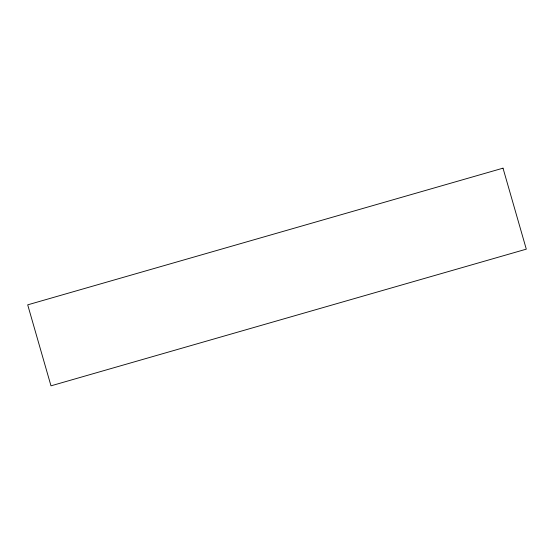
<?xml version="1.0" encoding="UTF-8"?>
<svg xmlns="http://www.w3.org/2000/svg" width="554" height="554" viewBox="0 0 554 554"><rect width="100%" height="100%" fill="white"/><g stroke="black" fill="none" stroke-linecap="round" stroke-linejoin="round"><path stroke-width="0.83" d="M503.011 168.167L27.7 304.845L50.989 385.833L526.3 249.155L503.011 168.167"/></g></svg>
